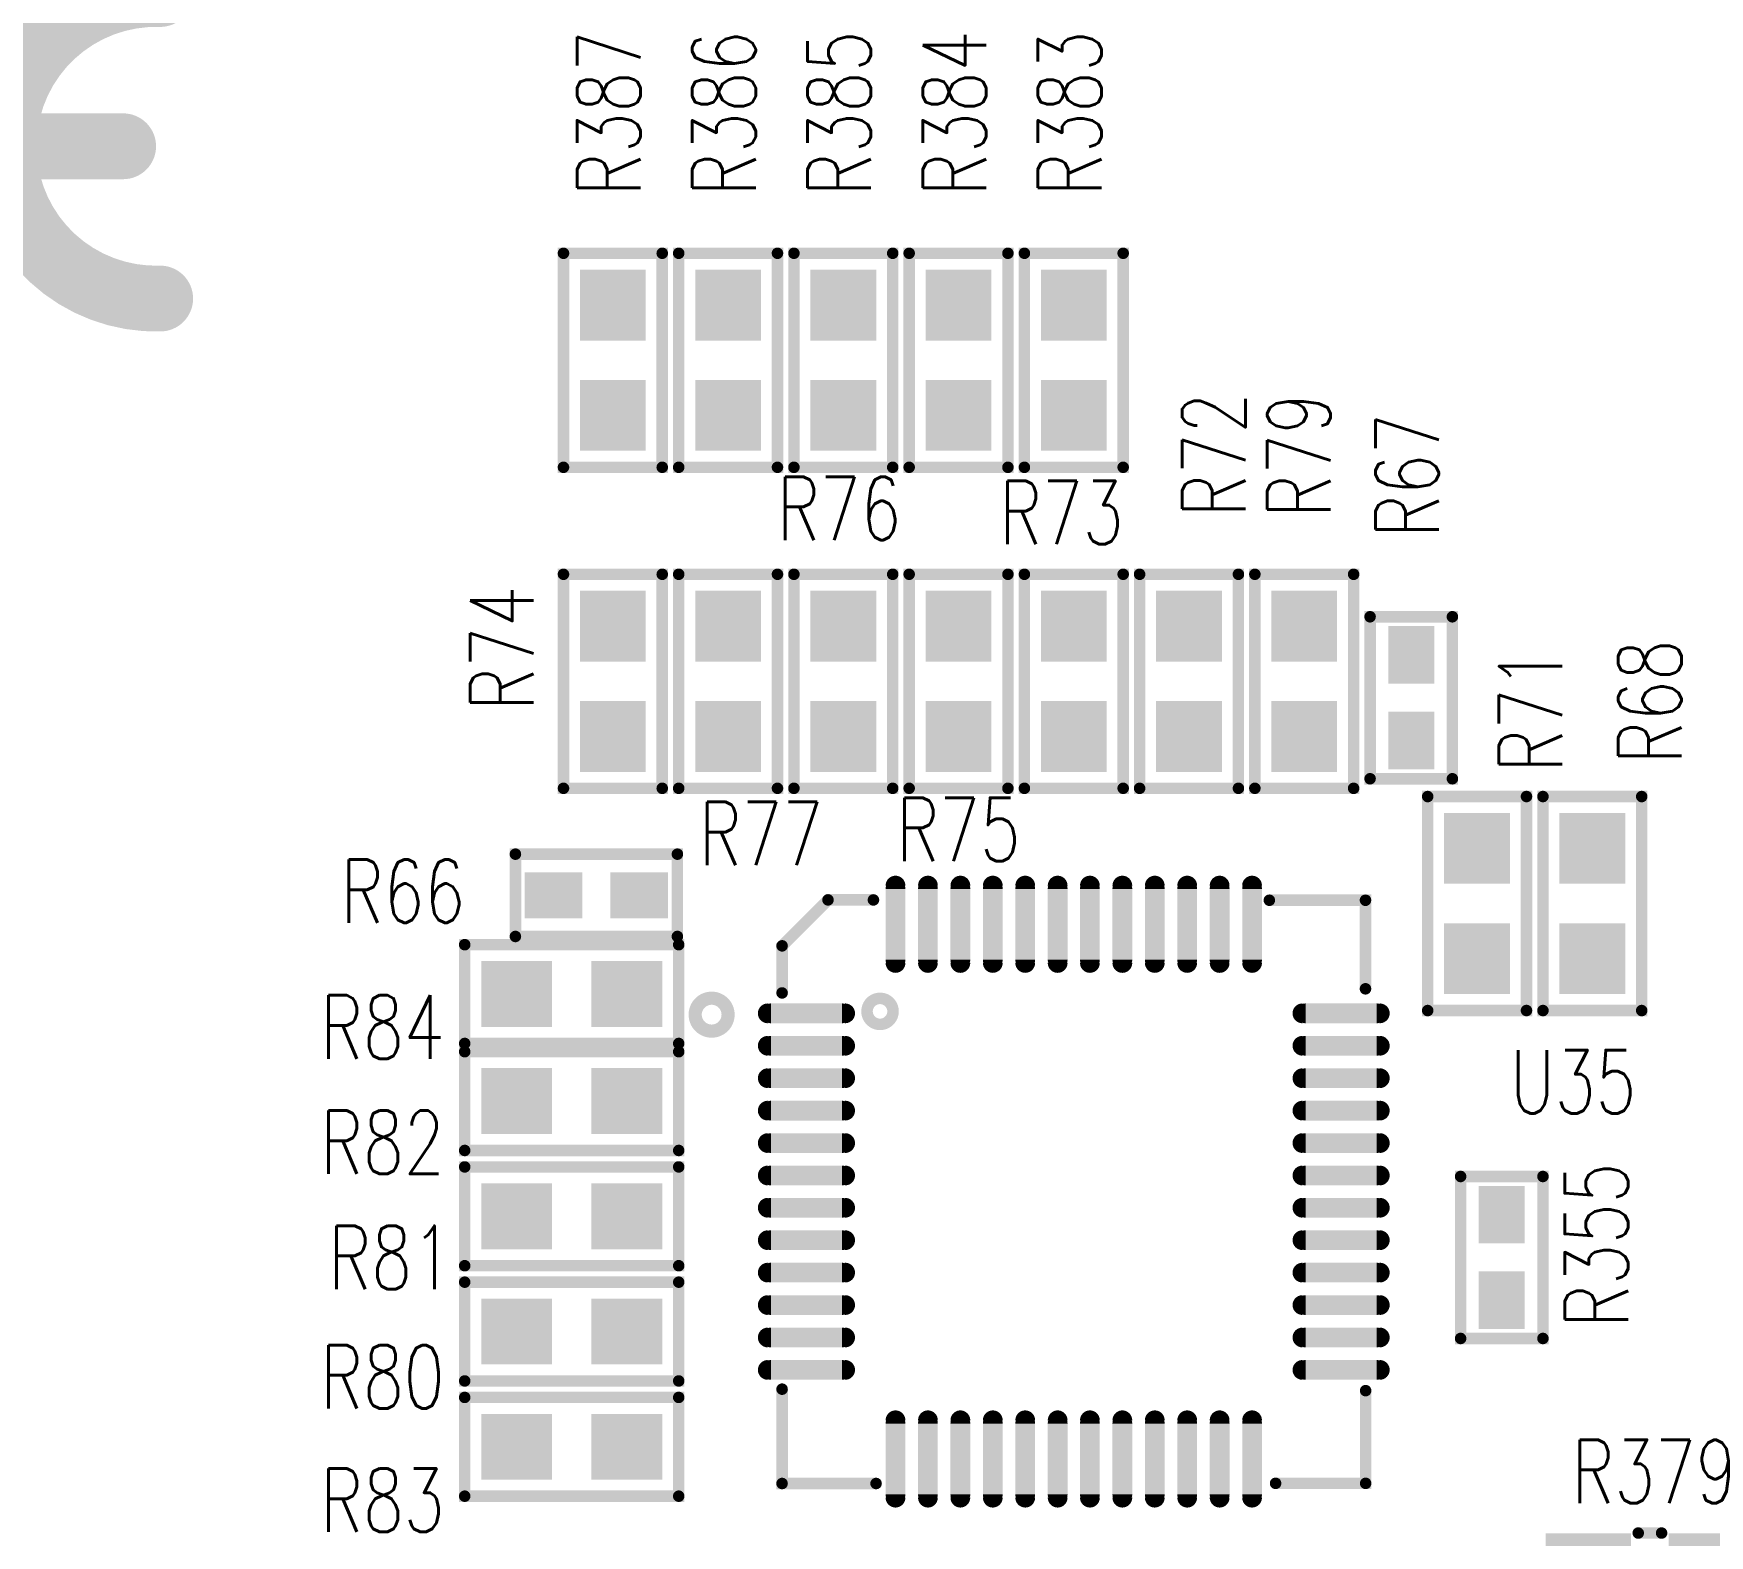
# Model space of a CAD drawing. Extents: x -3908 to 11948, y -2965 to 7442.
# Drawn here: x 3113 to 4131, y 3746 to 4658 of the extents above; entities that cross this region are included whole.
import ezdxf
from ezdxf.enums import TextEntityAlignment as Align

# ---------------------------------------------------------------- set-up
doc = ezdxf.new("R2010")
doc.units = 0
doc.header["$MEASUREMENT"] = 0
doc.layers.get('0').update_dxf_attribs({"linetype": 'CONTINUOUS'})
for name, color, linetype in [('2D_LINE_26', 7, 'CONTINUOUS'), ('PADS_TOP', 9, 'CONTINUOUS'), ('PADS_XR_27', 7, 'CONTINUOUS'), ('PART_NAME_01', 7, 'CONTINUOUS'), ('PART_TOP_2DLINE_01', 7, 'CONTINUOUS')]:
    doc.layers.add(name, color=color, linetype=linetype)
doc.styles.add('W5', font='simplex', dxfattribs={"width": 0.75})

# ---------------------------------------------------------------- blocks, each defined once
blk = doc.blocks.new('SMOOTH_40')
at = {"const_width": 20}
blk.add_lwpolyline([(-10, 0, 1), (10, 0, 1)], format="xyb", close=True, dxfattribs=at)
blk = doc.blocks.new('DRAWING_88')
at = {"layer": '2D_LINE_26', "const_width": 40}
for points in [[(-75, -92.5, -1.028323), (-75, 92.5)], [(95, -92.5, -1.028323), (95, 92.5)]]:
    blk.add_lwpolyline(points, format="xyb", dxfattribs=at)
blk.add_lwpolyline([(0, 0), (72.5, 0)], dxfattribs=at)
at = {"layer": '2D_LINE_26'}
for p in [(-75, 92.5), (95, 92.5), (0, 0), (72.5, 0), (-75, -92.5), (95, -92.5)]:
    blk.add_blockref('SMOOTH_40', p, dxfattribs=at)
blk = doc.blocks.new('DRAWING_525')
at = {"layer": '2D_LINE_26', "const_width": 8}
blk.add_lwpolyline([(10, 0, 1), (-10, 0, 1)], format="xyb", close=True, dxfattribs=at)
blk = doc.blocks.new('SMOOTH_7')
at = {"const_width": 3.5}
blk.add_lwpolyline([(-1.75, 0, 1), (1.75, 0, 1)], format="xyb", close=True, dxfattribs=at)
blk = doc.blocks.new('PART_BODY_TOP_405')
at = {"layer": 'PART_TOP_2DLINE_01', "const_width": 7}
blk.add_lwpolyline([(-49.2, 25), (49.2, 25), (49.2, -25), (-49.2, -25)], close=True, dxfattribs=at)
at = {"layer": 'PART_TOP_2DLINE_01'}
for p in [(-49.2, 25), (49.2, 25), (-49.2, -25), (49.2, -25)]:
    blk.add_blockref('SMOOTH_7', p, dxfattribs=at)
blk = doc.blocks.new('PAD_101')
at = {"const_width": 28}
blk.add_lwpolyline([(-17.5, 0), (17.5, 0)], dxfattribs=at)
blk = doc.blocks.new('STK_TOP_168')
at = {"layer": 'PADS_TOP'}
blk.add_blockref('PAD_101', (0, 0), dxfattribs=at)
at = {"layer": 'PADS_XR_27'}
blk.add_blockref('PAD_101', (0, 0), dxfattribs=at)
blk = doc.blocks.new('SYM_TOP_131')
for name, p in [('PART_BODY_TOP_405', (0, 0)), ('STK_TOP_168', (-26, 0)), ('STK_TOP_168', (26, 0))]:
    blk.add_blockref(name, p)
blk = doc.blocks.new('PART_TOP_240')
blk.add_blockref('SYM_TOP_131', (0, 0))
at = {"layer": 'PART_NAME_01', "style": 'W5', "width": 0.75}
blk.add_text('R66', height=38.5, dxfattribs=at).set_placement((-117.5, 2.5), align=Align.MIDDLE_CENTER)
blk = doc.blocks.new('PART_TOP_241')
blk.add_blockref('SYM_TOP_131', (0, 0))
at = {"layer": 'PART_NAME_01', "style": 'W5', "width": 0.75}
blk.add_text('R67', height=38.5, rotation=180, dxfattribs=at).set_placement((-135, -2.5), align=Align.MIDDLE_CENTER)
blk = doc.blocks.new('PART_BODY_TOP_436')
at = {"layer": 'PART_TOP_2DLINE_01', "const_width": 7}
blk.add_lwpolyline([(-65, 30), (65, 30), (65, -30), (-65, -30)], close=True, dxfattribs=at)
at = {"layer": 'PART_TOP_2DLINE_01'}
for p in [(-65, 30), (65, 30), (-65, -30), (65, -30)]:
    blk.add_blockref('SMOOTH_7', p, dxfattribs=at)
blk = doc.blocks.new('PAD_106')
at = {"const_width": 40}
blk.add_lwpolyline([(-21.5, 0), (21.5, 0)], dxfattribs=at)
blk = doc.blocks.new('STK_TOP_53')
at = {"layer": 'PADS_TOP'}
blk.add_blockref('PAD_106', (0, 0), dxfattribs=at)
blk = doc.blocks.new('SYM_TOP_142')
for name, p in [('PART_BODY_TOP_436', (0, 0)), ('STK_TOP_53', (-33.5, 0)), ('STK_TOP_53', (33.5, 0))]:
    blk.add_blockref(name, p)
blk = doc.blocks.new('PART_TOP_430')
blk.add_blockref('SYM_TOP_142', (0, 0))
at = {"layer": 'PART_NAME_01', "style": 'W5', "width": 0.75}
blk.add_text('R68', height=38.5, rotation=180, dxfattribs=at).set_placement((-122.5, 35), align=Align.MIDDLE_CENTER)
blk = doc.blocks.new('PART_TOP_431')
blk.add_blockref('SYM_TOP_142', (0, 0))
at = {"layer": 'PART_NAME_01', "style": 'W5', "width": 0.75}
blk.add_text('R71', height=38.5, rotation=180, dxfattribs=at).set_placement((-117.5, 32.5), align=Align.MIDDLE_CENTER)
blk = doc.blocks.new('PART_TOP_432')
blk.add_blockref('SYM_TOP_142', (0, 0))
at = {"layer": 'PART_NAME_01', "style": 'W5', "width": 0.75}
blk.add_text('R72', height=38.5, rotation=180, dxfattribs=at).set_placement((-137.5, 15), align=Align.MIDDLE_CENTER)
blk = doc.blocks.new('PART_TOP_433')
blk.add_blockref('SYM_TOP_142', (0, 0))
at = {"layer": 'PART_NAME_01', "style": 'W5', "width": 0.75}
blk.add_text('R73', height=38.5, rotation=90, dxfattribs=at).set_placement((-102.5, -7.5), align=Align.MIDDLE_CENTER)
blk = doc.blocks.new('PART_TOP_434')
blk.add_blockref('SYM_TOP_142', (0, 0))
at = {"layer": 'PART_NAME_01', "style": 'W5', "width": 0.75}
blk.add_text('R74', height=38.5, rotation=180, dxfattribs=at).set_placement((-20, -67.5), align=Align.MIDDLE_CENTER)
blk = doc.blocks.new('PART_TOP_435')
blk.add_blockref('SYM_TOP_142', (0, 0))
at = {"layer": 'PART_NAME_01', "style": 'W5', "width": 0.75}
blk.add_text('R75', height=38.5, rotation=90, dxfattribs=at).set_placement((90, 0), align=Align.MIDDLE_CENTER)
blk = doc.blocks.new('PART_TOP_436')
blk.add_blockref('SYM_TOP_142', (0, 0))
at = {"layer": 'PART_NAME_01', "style": 'W5', "width": 0.75}
blk.add_text('R76', height=38.5, rotation=90, dxfattribs=at).set_placement((-105, -2.5), align=Align.MIDDLE_CENTER)
blk = doc.blocks.new('PART_TOP_437')
blk.add_blockref('SYM_TOP_142', (0, 0))
at = {"layer": 'PART_NAME_01', "style": 'W5', "width": 0.75}
blk.add_text('R77', height=38.5, rotation=90, dxfattribs=at).set_placement((92.5, 20), align=Align.MIDDLE_CENTER)
blk = doc.blocks.new('PART_TOP_438')
blk.add_blockref('SYM_TOP_142', (0, 0))
at = {"layer": 'PART_NAME_01', "style": 'W5', "width": 0.75}
blk.add_text('R79', height=38.5, rotation=180, dxfattribs=at).set_placement((-175, -22.5), align=Align.TOP_RIGHT)
blk = doc.blocks.new('PART_TOP_439')
blk.add_blockref('SYM_TOP_142', (0, 0))
at = {"layer": 'PART_NAME_01', "style": 'W5', "width": 0.75}
blk.add_text('R80', height=38.5, dxfattribs=at).set_placement((-115, -27.5), align=Align.MIDDLE_CENTER)
blk = doc.blocks.new('PART_TOP_440')
blk.add_blockref('SYM_TOP_142', (0, 0))
at = {"layer": 'PART_NAME_01', "style": 'W5', "width": 0.75}
blk.add_text('R81', height=38.5, dxfattribs=at).set_placement((-110, -25), align=Align.MIDDLE_CENTER)
blk = doc.blocks.new('PART_TOP_441')
blk.add_blockref('SYM_TOP_142', (0, 0))
at = {"layer": 'PART_NAME_01', "style": 'W5', "width": 0.75}
blk.add_text('R82', height=38.5, dxfattribs=at).set_placement((-115, -25), align=Align.MIDDLE_CENTER)
blk = doc.blocks.new('PART_TOP_442')
blk.add_blockref('SYM_TOP_142', (0, 0))
at = {"layer": 'PART_NAME_01', "style": 'W5', "width": 0.75}
blk.add_text('R83', height=38.5, dxfattribs=at).set_placement((-115, -32.5), align=Align.MIDDLE_CENTER)
blk = doc.blocks.new('PART_TOP_443')
blk.add_blockref('SYM_TOP_142', (0, 0))
at = {"layer": 'PART_NAME_01', "style": 'W5', "width": 0.75}
blk.add_text('R84', height=38.5, dxfattribs=at).set_placement((-115, -20), align=Align.MIDDLE_CENTER)
blk = doc.blocks.new('PART_TOP_532')
blk.add_blockref('SYM_TOP_131', (0, 0))
at = {"layer": 'PART_NAME_01', "style": 'W5', "width": 0.75}
blk.add_text('R355', height=38.5, dxfattribs=at).set_placement((7.5, -57.5), align=Align.MIDDLE_CENTER)
blk = doc.blocks.new('PART_TOP_581')
blk.add_blockref('SYM_TOP_142', (0, 0))
at = {"layer": 'PART_NAME_01', "style": 'W5', "width": 0.75}
blk.add_text('R383', height=38.5, rotation=180, dxfattribs=at).set_placement((-150, -2.5), align=Align.MIDDLE_CENTER)
blk = doc.blocks.new('PART_TOP_582')
blk.add_blockref('SYM_TOP_142', (0, 0))
at = {"layer": 'PART_NAME_01', "style": 'W5', "width": 0.75}
blk.add_text('R384', height=38.5, dxfattribs=at).set_placement((150, 2.5), align=Align.MIDDLE_CENTER)
blk = doc.blocks.new('PART_TOP_583')
blk.add_blockref('SYM_TOP_142', (0, 0))
at = {"layer": 'PART_NAME_01', "style": 'W5', "width": 0.75}
blk.add_text('R385', height=38.5, dxfattribs=at).set_placement((150, 2.5), align=Align.MIDDLE_CENTER)
blk = doc.blocks.new('PART_TOP_584')
blk.add_blockref('SYM_TOP_142', (0, 0))
at = {"layer": 'PART_NAME_01', "style": 'W5', "width": 0.75}
blk.add_text('R386', height=38.5, dxfattribs=at).set_placement((150, 2.5), align=Align.MIDDLE_CENTER)
blk = doc.blocks.new('PART_TOP_585')
blk.add_blockref('SYM_TOP_142', (0, 0))
at = {"layer": 'PART_NAME_01', "style": 'W5', "width": 0.75}
blk.add_text('R387', height=38.5, dxfattribs=at).set_placement((150, 2.5), align=Align.MIDDLE_CENTER)
blk = doc.blocks.new('PART_BODY_TOP_437')
at = {"layer": 'PART_TOP_2DLINE_01', "const_width": 7}
for points in [[(-7.1, 27.6), (7.1, 27.6)], [(-7.1, -27.6), (7.1, -27.6)]]:
    blk.add_lwpolyline(points, dxfattribs=at)
at = {"layer": 'PART_TOP_2DLINE_01'}
for p in [(-7.1, 27.6), (7.1, 27.6), (-7.1, -27.6), (7.1, -27.6)]:
    blk.add_blockref('SMOOTH_7', p, dxfattribs=at)
blk = doc.blocks.new('PAD_110')
at = {"const_width": 52}
blk.add_lwpolyline([(-27.5, 0), (27.5, 0)], dxfattribs=at)
blk = doc.blocks.new('STK_TOP_48')
at = {"layer": 'PADS_TOP', "rotation": 90}
blk.add_blockref('PAD_110', (0, 0), dxfattribs=at)
blk = doc.blocks.new('SYM_TOP_143')
for name, p in [('STK_TOP_48', (-37.4, 0)), ('STK_TOP_48', (37.4, 0)), ('PART_BODY_TOP_437', (0, 0))]:
    blk.add_blockref(name, p)
blk = doc.blocks.new('PART_TOP_587')
blk.add_blockref('SYM_TOP_143', (0, 0))
at = {"layer": 'PART_NAME_01', "style": 'W5', "width": 0.75}
blk.add_text('R379', height=38.5, dxfattribs=at).set_placement((2.5, 65), align=Align.MIDDLE_CENTER)
blk = doc.blocks.new('PART_BODY_TOP_514')
at = {"layer": 'PART_TOP_2DLINE_01', "const_width": 7}
for points in [[(-121.7, 177.2), (-149.3, 177.2), (-177.2, 149.3), (-177.2, 120.7)], [(177.2, 123.2), (177.2, 177), (118.8, 177)], [(-177.2, -120), (-177.2, -177.3), (-120.1, -177.3)], [(122.6, -177.2), (177.3, -177.2), (177.3, -120.9)]]:
    blk.add_lwpolyline(points, dxfattribs=at)
blk.add_lwpolyline([(-125.6, 109.5, 1), (-109.8, 109.5, 1)], format="xyb", close=True, dxfattribs=at)
at = {"layer": 'PART_TOP_2DLINE_01'}
for p in [(-149.3, 177.2), (-121.7, 177.2), (118.8, 177), (177.2, 177), (-177.2, 149.3), (-177.2, 120.7), (177.2, 123.2), (-177.2, -120), (177.3, -120.9), (-177.2, -177.3), (-120.1, -177.3), (122.6, -177.2), (177.3, -177.2)]:
    blk.add_blockref('SMOOTH_7', p, dxfattribs=at)
blk = doc.blocks.new('PAD_130')
at = {"const_width": 6}
blk.add_lwpolyline([(-21.5, -3), (21.5, -3, 1), (21.5, 3), (-21.5, 3, 1)], format="xyb", close=True, dxfattribs=at)
blk = doc.blocks.new('PAD_131')
at = {"const_width": 6}
blk.add_lwpolyline([(-23.5, -3), (23.5, -3, 1), (23.5, 3), (-23.5, 3, 1)], format="xyb", close=True, dxfattribs=at)
blk = doc.blocks.new('STK_TOP_272')
at = {"layer": 'PADS_TOP'}
blk.add_blockref('PAD_131', (0, 0), dxfattribs=at)
at = {"layer": 'PADS_XR_27'}
blk.add_blockref('PAD_130', (0, 0), dxfattribs=at)
blk = doc.blocks.new('STK_TOP_271')
at = {"layer": 'PADS_TOP', "rotation": 90}
blk.add_blockref('PAD_131', (0, 0), dxfattribs=at)
at = {"layer": 'PADS_XR_27', "rotation": 90}
blk.add_blockref('PAD_130', (0, 0), dxfattribs=at)
blk = doc.blocks.new('SYM_TOP_154')
for name, p in [('STK_TOP_271', (-108.3, 162.4)), ('STK_TOP_271', (-88.6, 162.4)), ('STK_TOP_271', (-68.9, 162.4)), ('STK_TOP_271', (-49.2, 162.4)), ('STK_TOP_271', (-29.5, 162.4)), ('STK_TOP_271', (-9.8, 162.4)), ('STK_TOP_271', (9.8, 162.4)), ('STK_TOP_271', (29.5, 162.4)), ('STK_TOP_271', (49.2, 162.4)), ('STK_TOP_271', (68.9, 162.4)), ('STK_TOP_271', (88.6, 162.4)), ('STK_TOP_271', (108.3, 162.4)), ('PART_BODY_TOP_514', (0, 0)), ('STK_TOP_272', (-162.4, 108.3)), ('STK_TOP_272', (162.4, 108.3)), ('STK_TOP_272', (-162.4, 88.6)), ('STK_TOP_272', (162.4, 88.6)), ('STK_TOP_272', (-162.4, 68.9)), ('STK_TOP_272', (162.4, 68.9)), ('STK_TOP_272', (-162.4, 49.2)), ('STK_TOP_272', (162.4, 49.2)), ('STK_TOP_272', (-162.4, 29.5)), ('STK_TOP_272', (162.4, 29.5)), ('STK_TOP_272', (-162.4, 9.8)), ('STK_TOP_272', (162.4, 9.8)), ('STK_TOP_272', (-162.4, -9.8)), ('STK_TOP_272', (162.4, -9.8)), ('STK_TOP_272', (-162.4, -29.5)), ('STK_TOP_272', (162.4, -29.5)), ('STK_TOP_272', (-162.4, -49.2)), ('STK_TOP_272', (162.4, -49.2)), ('STK_TOP_272', (-162.4, -68.9)), ('STK_TOP_272', (162.4, -68.9)), ('STK_TOP_272', (-162.4, -88.6)), ('STK_TOP_272', (162.4, -88.6)), ('STK_TOP_272', (-162.4, -108.3)), ('STK_TOP_272', (162.4, -108.3)), ('STK_TOP_271', (-108.3, -162.4)), ('STK_TOP_271', (-88.6, -162.4)), ('STK_TOP_271', (-68.9, -162.4)), ('STK_TOP_271', (-49.2, -162.4)), ('STK_TOP_271', (-29.5, -162.4)), ('STK_TOP_271', (-9.8, -162.4)), ('STK_TOP_271', (9.8, -162.4)), ('STK_TOP_271', (29.5, -162.4)), ('STK_TOP_271', (49.2, -162.4)), ('STK_TOP_271', (68.9, -162.4)), ('STK_TOP_271', (88.6, -162.4)), ('STK_TOP_271', (108.3, -162.4))]:
    blk.add_blockref(name, p)
blk = doc.blocks.new('PART_TOP_597')
blk.add_blockref('SYM_TOP_154', (0, 0))
at = {"layer": 'PART_NAME_01', "style": 'W5', "width": 0.75}
blk.add_text('U35', height=38.5, dxfattribs=at).set_placement((265, 47.5))

msp = doc.modelspace()

# ---------------------------------------------------------------- block references
for name, p in [('DRAWING_88', (3095, 4590)), ('PART_TOP_240', (3455, 4135)), ('PART_TOP_597', (3745, 3955)), ('PART_TOP_443', (3440, 4075)), ('DRAWING_525', (3525, 4062.5)), ('PART_TOP_441', (3440, 4010)), ('PART_TOP_440', (3440, 3940)), ('PART_TOP_439', (3440, 3870)), ('PART_TOP_442', (3440, 3800)), ('PART_TOP_587', (4095, 3720))]:
    msp.add_blockref(name, p)
for name, p, rotation in [('PART_TOP_585', (3465, 4460), 90), ('PART_TOP_584', (3535, 4460), 90), ('PART_TOP_583', (3605, 4460), 90), ('PART_TOP_582', (3675, 4460), 90), ('PART_TOP_581', (3745, 4460), 270), ('PART_TOP_432', (3815, 4265), 270), ('PART_TOP_438', (3885, 4265), 270), ('PART_TOP_241', (3950, 4255), 270), ('PART_TOP_436', (3605, 4265), 270), ('PART_TOP_433', (3745, 4265), 270), ('PART_TOP_434', (3465, 4265), 270), ('PART_TOP_437', (3535, 4265), 270), ('PART_TOP_435', (3675, 4265), 270), ('PART_TOP_430', (4060, 4130), 270), ('PART_TOP_431', (3990, 4130), 270), ('PART_TOP_532', (4005, 3915), 90)]:
    msp.add_blockref(name, p, dxfattribs=dict(rotation=rotation))

doc.saveas('drawing.dxf')
